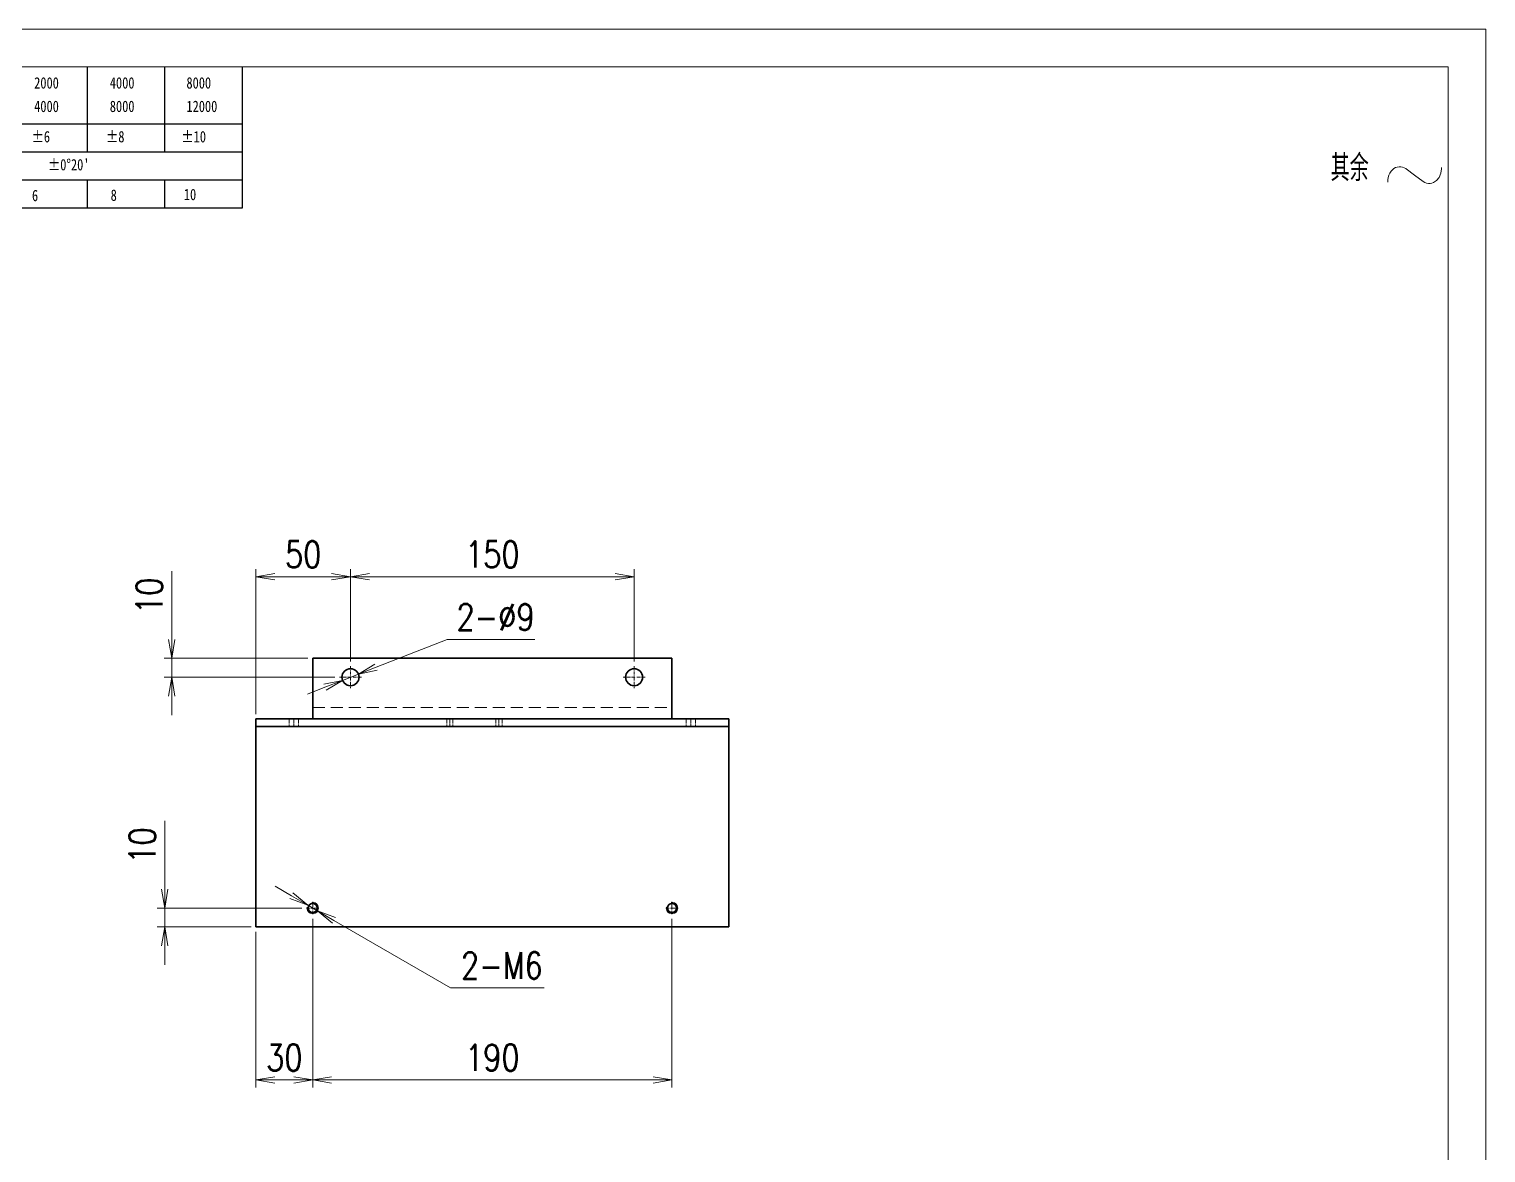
# Model space of a CAD drawing. Header units: millimetres. Extents: x 1333 to 78972, y -42879 to -5704.
# Drawn here: x 68364 to 69134, y -19520 to -18926 of the extents above; entities that cross this region are included whole.
import ezdxf

# ---------------------------------------------------------------- set-up
doc = ezdxf.new("R2010")
doc.units = ezdxf.units.MM
doc.header["$LTSCALE"] = 0.5
for name, pattern in [('AM_ISO02W050x2', [3.75, 3, -0.75]), ('AM_ISO08W050x2', [9, 6, -0.75, 1.5, -0.75]), ('DASHDOT', [18.5, 12, -3, 0.5, -3]), ('DASHED', [19.05, 12.7, -6.35]), ('DOT2', [0.125, 0, -0.125])]:
    doc.linetypes.add(name, pattern=pattern)
for name, color, linetype, lineweight in [('中心线', 2, 'AM_ISO08W050x2', 18), ('图框', 7, 'Continuous', 18), ('标注线', 3, 'Continuous', 18), ('粗实线', 7, 'Continuous', 35), ('细实线', 3, 'Continuous', 18), ('虚线', 1, 'AM_ISO02W050x2', 18)]:
    doc.layers.add(name, color=color, linetype=linetype, lineweight=lineweight)
doc.layers.add('图框文字', color=7, linetype='Continuous')
doc.layers.add('打印', color=7, linetype='Continuous', lineweight=15, plot=False)
doc.layers.add('打印-禁用', color=7, linetype='Continuous', lineweight=15, plot=False)
doc.styles.add('DIM', font='romans.shx', dxfattribs={"width": 0.8, "bigfont": 'bigfont.shx'})
doc.styles.add('国标', font='simfang.ttf', dxfattribs={"width": 0.8})
doc.styles.add('机械长仿宋', font='gbenor.shx', dxfattribs={"height": 1, "bigfont": 'gbcbig.shx'})
doc.dimstyles.new('XR 1-4', dxfattribs={"dimscale": 4, "dimtxt": 3.5, "dimasz": 2.5, "dimexe": 1, "dimexo": 0.625, "dimgap": 1.2, "dimtad": 1, "dimdsep": 46, "dimtxsty": 'DIM', "dimblk": 'OPEN', "dimcen": 0, "dimclrd": 8, "dimclre": 8, "dimclrt": 2, "dimazin": 2, "dimtfac": 0.5, "dimtmove": 0, "dimatfit": 3, "dimldrblk": 'OPEN', "dimfxl": 1, "dimtolj": 2, "dimlwd": 18, "dimlwe": 18, "dimarcsym": 0})
doc.dimstyles.new('XR 1-4$3', dxfattribs={"dimscale": 4, "dimtxt": 3.5, "dimasz": 2.5, "dimexe": 1, "dimexo": 0.625, "dimgap": 1.2, "dimtad": 1, "dimtoh": 1, "dimdsep": 46, "dimtxsty": 'DIM', "dimblk": 'OPEN', "dimcen": 0, "dimclrd": 8, "dimclre": 8, "dimclrt": 2, "dimazin": 2, "dimtfac": 0.5, "dimtmove": 0, "dimatfit": 3, "dimldrblk": 'OPEN', "dimfxl": 1, "dimtolj": 2, "dimlwd": 18, "dimlwe": 18, "dimarcsym": 0})

# ---------------------------------------------------------------- blocks, each defined once
blk = doc.blocks.new('GZDEH零件A3图框V01版')
at = {"layer": '图框', "linetype": 'Continuous'}
for p, q in [((3272.49, -1554.46), (2882.49, -1554.46)), ((3272.49, -1832.96), (3272.49, -1554.46))]:
    blk.add_line(p, q, dxfattribs=at)
at = {"layer": '图框文字', "color": 9}
for p, q in [((3092.64, -1561.98), (3092.64, -1554.46)), ((3102.86, -1561.98), (3102.86, -1554.46)), ((3113.09, -1573.08), (3113.09, -1554.46)), ((2996.09, -1561.98), (3113.09, -1561.98)), ((3092.64, -1565.68), (3092.64, -1561.98)), ((3102.86, -1565.68), (3102.86, -1561.98)), ((2996.09, -1565.68), (3113.09, -1565.68)), ((2996.09, -1569.38), (3113.09, -1569.38)), ((3092.64, -1573.08), (3092.64, -1569.38)), ((3102.86, -1573.08), (3102.86, -1569.38)), ((2990.09, -1573.08), (3113.09, -1573.08))]:
    blk.add_line(p, q, dxfattribs=at)
at = {"layer": '打印-禁用', "linetype": 'Continuous'}
for p, q in [((3277.49, -1549.46), (2857.49, -1549.46)), ((3277.49, -1846.46), (3277.49, -1549.46))]:
    blk.add_line(p, q, dxfattribs=at)
at = {"layer": '图框文字', "color": 9, "style": '国标', "width": 0.8}
for s, p in [('2000', (3085.57, -1557.31)), ('4000', (3095.57, -1557.31)), ('8000', (3105.7, -1557.31)), ('4000', (3085.57, -1560.41)), ('8000', (3095.57, -1560.41)), ('12000', (3105.7, -1560.41)), ('±6', (3085.22, -1564.42)), ('±8', (3095.06, -1564.42)), ('±10', (3105.02, -1564.42)), ("±0%%D20'", (3087.38, -1568.12)), ('6', (3085.28, -1572.19)), ('8', (3095.68, -1572.15)), ('10', (3105.36, -1572.06))]:
    blk.add_text(s, height=1.5, dxfattribs=at).set_placement(p)
blk = doc.blocks.new('DEH A3')
at = {"layer": '图框'}
blk.add_blockref('GZDEH零件A3图框V01版', (-2857.49, 1846.46), dxfattribs=at)
blk = doc.blocks.new('其余不去材料')
at = {"layer": '标注线', "color": 2, "lineweight": 13}
for points in [[(0, 0.17), (0.01, 0.48), (0.07, 0.79), (0.16, 1.09), (0.28, 1.36), (0.44, 1.6), (0.62, 1.8), (0.82, 1.97), (1.04, 2.09), (1.26, 2.17), (1.49, 2.21), (1.72, 2.21), (1.94, 2.17), (2.37, 1.97), (2.41, 1.95)], [(2.41, 1.95), (3.55, 1.11), (4.7, 0.27)], [(4.7, 0.27), (4.91, 0.14), (5.14, 0.05), (5.37, 0), (5.6, 0), (5.82, 0.04), (6.04, 0.11), (6.45, 0.38), (6.79, 0.8), (7.02, 1.34), (7.11, 1.95), (7.11, 2.09)]]:
    blk.add_lwpolyline(points, dxfattribs=at)
at = {"layer": '标注线', "color": 7, "linetype": 'DOT2', "style": '机械长仿宋'}
blk.add_text('其余', height=3.5, dxfattribs=at).set_placement((-7.56, 0.3))
blk = doc.blocks.new('_Open')
at = {"color": 0, "linetype": 'ByBlock', "lineweight": -2}
for p, q in [((-1, 0.167), (0, 0)), ((-1, -0.167), (0, 0)), ((0, 0), (-1, 0))]:
    blk.add_line(p, q, dxfattribs=at)
blk = doc.blocks.new('*D882')
at = {"layer": 'Defpoints', "color": 0, "transparency": 16777216}
for p in [(68513.78, -19393.85), (68483.78, -19400.65), (68513.78, -19481.52)]:
    blk.add_point(p, dxfattribs=at)
at = {"layer": '标注线', "color": 8, "lineweight": 18, "transparency": 16777216}
for p, q in [((68513.78, -19396.35), (68513.78, -19485.52)), ((68483.78, -19403.15), (68483.78, -19485.52)), ((68493.78, -19481.52), (68503.78, -19481.52))]:
    blk.add_line(p, q, dxfattribs=at)
at = {"layer": '标注线', "color": 8, "lineweight": 18, "transparency": 16777216, "xscale": 10, "yscale": 10, "zscale": 10, "rotation": 180}
blk.add_blockref('_Open', (68483.78, -19481.52), dxfattribs=at)
at = {"layer": '标注线', "color": 8, "lineweight": 18, "transparency": 16777216, "xscale": 10, "yscale": 10, "zscale": 10}
blk.add_blockref('_Open', (68513.78, -19481.52), dxfattribs=at)
at = {"layer": '标注线', "color": 2, "transparency": 16777216, "insert": (68498.78, -19469.72), "char_height": 14, "attachment_point": 5, "style": 'DIM'}
blk.add_mtext('\\A2;30', dxfattribs=at)
blk = doc.blocks.new('*D883')
at = {"layer": 'Defpoints', "color": 0, "transparency": 16777216}
for p in [(68513.78, -19393.85), (68703.78, -19393.85), (68703.78, -19481.52)]:
    blk.add_point(p, dxfattribs=at)
at = {"layer": '标注线', "color": 8, "lineweight": 18, "transparency": 16777216}
for p, q in [((68513.78, -19396.35), (68513.78, -19485.52)), ((68703.78, -19396.35), (68703.78, -19485.52)), ((68523.78, -19481.52), (68693.78, -19481.52))]:
    blk.add_line(p, q, dxfattribs=at)
at = {"layer": '标注线', "color": 8, "lineweight": 18, "transparency": 16777216, "xscale": 10, "yscale": 10, "zscale": 10, "rotation": 180}
blk.add_blockref('_Open', (68513.78, -19481.52), dxfattribs=at)
at = {"layer": '标注线', "color": 8, "lineweight": 18, "transparency": 16777216, "xscale": 10, "yscale": 10, "zscale": 10}
blk.add_blockref('_Open', (68703.78, -19481.52), dxfattribs=at)
at = {"layer": '标注线', "color": 2, "transparency": 16777216, "insert": (68608.78, -19469.72), "char_height": 14, "attachment_point": 5, "style": 'DIM'}
blk.add_mtext('\\A2;190', dxfattribs=at)
blk = doc.blocks.new('*D884')
at = {"layer": 'Defpoints', "color": 0, "transparency": 16777216}
for p in [(68435.53, -19390.65), (68510.58, -19390.65), (68483.78, -19400.65)]:
    blk.add_point(p, dxfattribs=at)
at = {"layer": '标注线', "color": 8, "lineweight": 18, "transparency": 16777216}
for p, q in [((68435.53, -19380.65), (68435.53, -19344.52)), ((68508.08, -19390.65), (68431.53, -19390.65)), ((68435.53, -19400.65), (68435.53, -19390.65)), ((68481.28, -19400.65), (68431.53, -19400.65)), ((68435.53, -19410.65), (68435.53, -19420.65))]:
    blk.add_line(p, q, dxfattribs=at)
at = {"layer": '标注线', "color": 8, "lineweight": 18, "transparency": 16777216, "xscale": 10, "yscale": 10, "zscale": 10}
for p, rotation in [((68435.53, -19390.65), 270), ((68435.53, -19400.65), 90)]:
    blk.add_blockref('_Open', p, dxfattribs=dict(at, rotation=rotation))
at = {"layer": '标注线', "color": 2, "transparency": 16777216, "insert": (68423.73, -19357.59), "char_height": 14, "attachment_point": 5, "rotation": 90, "style": 'DIM'}
blk.add_mtext('\\A2;10', dxfattribs=at)
blk = doc.blocks.new('*D885')
at = {"layer": 'Defpoints', "color": 0, "transparency": 16777216}
for p in [(68511.18, -19389.15), (68516.37, -19392.16)]:
    blk.add_point(p, dxfattribs=at)
at = {"layer": '标注线', "color": 8, "lineweight": 18, "transparency": 16777216}
for p, q in [((68502.53, -19384.14), (68493.87, -19379.13)), ((68511.18, -19389.15), (68516.37, -19392.16)), ((68586.61, -19432.83), (68525.03, -19397.17)), ((68636.21, -19432.83), (68586.61, -19432.83))]:
    blk.add_line(p, q, dxfattribs=at)
at = {"layer": '标注线', "color": 8, "lineweight": 18, "transparency": 16777216, "xscale": 10, "yscale": 10, "zscale": 10}
for p, rotation in [((68511.18, -19389.15), 329.9232529625778), ((68516.37, -19392.16), 149.9232529625778)]:
    blk.add_blockref('_Open', p, dxfattribs=dict(at, rotation=rotation))
at = {"layer": '标注线', "color": 2, "transparency": 16777216, "insert": (68613.81, -19421.03), "char_height": 14, "attachment_point": 5, "style": 'DIM'}
blk.add_mtext('\\A2;{\\Fromans,bigfont|c134;2-M6}', dxfattribs=at)
blk = doc.blocks.new('*D886')
at = {"layer": 'Defpoints', "color": 0, "transparency": 16777216}
for p in [(68533.78, -19215.5), (68533.78, -19262.8), (68483.78, -19290.65)]:
    blk.add_point(p, dxfattribs=at)
at = {"layer": '标注线', "color": 8, "lineweight": 18, "transparency": 16777216}
for p, q in [((68483.78, -19288.15), (68483.78, -19211.5)), ((68533.78, -19260.3), (68533.78, -19211.5)), ((68493.78, -19215.5), (68523.78, -19215.5))]:
    blk.add_line(p, q, dxfattribs=at)
at = {"layer": '标注线', "color": 8, "lineweight": 18, "transparency": 16777216, "xscale": 10, "yscale": 10, "zscale": 10, "rotation": 180}
blk.add_blockref('_Open', (68483.78, -19215.5), dxfattribs=at)
at = {"layer": '标注线', "color": 8, "lineweight": 18, "transparency": 16777216, "xscale": 10, "yscale": 10, "zscale": 10}
blk.add_blockref('_Open', (68533.78, -19215.5), dxfattribs=at)
at = {"layer": '标注线', "color": 2, "transparency": 16777216, "insert": (68508.78, -19203.7), "char_height": 14, "attachment_point": 5, "style": 'DIM'}
blk.add_mtext('\\A2;50', dxfattribs=at)
blk = doc.blocks.new('*D887')
at = {"layer": 'Defpoints', "color": 0, "transparency": 16777216}
for p in [(68683.78, -19215.5), (68533.78, -19262.8), (68683.78, -19262.8)]:
    blk.add_point(p, dxfattribs=at)
at = {"layer": '标注线', "color": 8, "lineweight": 18, "transparency": 16777216}
for p, q in [((68533.78, -19260.3), (68533.78, -19211.5)), ((68683.78, -19260.3), (68683.78, -19211.5)), ((68543.78, -19215.5), (68673.78, -19215.5))]:
    blk.add_line(p, q, dxfattribs=at)
at = {"layer": '标注线', "color": 8, "lineweight": 18, "transparency": 16777216, "xscale": 10, "yscale": 10, "zscale": 10, "rotation": 180}
blk.add_blockref('_Open', (68533.78, -19215.5), dxfattribs=at)
at = {"layer": '标注线', "color": 8, "lineweight": 18, "transparency": 16777216, "xscale": 10, "yscale": 10, "zscale": 10}
blk.add_blockref('_Open', (68683.78, -19215.5), dxfattribs=at)
at = {"layer": '标注线', "color": 2, "transparency": 16777216, "insert": (68608.78, -19203.7), "char_height": 14, "attachment_point": 5, "style": 'DIM'}
blk.add_mtext('\\A2;150', dxfattribs=at)
blk = doc.blocks.new('*D888')
at = {"layer": 'Defpoints', "color": 0, "transparency": 16777216}
for p in [(68439.22, -19258.65), (68513.78, -19258.65), (68527.93, -19268.65)]:
    blk.add_point(p, dxfattribs=at)
at = {"layer": '标注线', "color": 8, "lineweight": 18, "transparency": 16777216}
for p, q in [((68439.22, -19248.65), (68439.22, -19212.52)), ((68511.28, -19258.65), (68435.22, -19258.65)), ((68439.22, -19268.65), (68439.22, -19258.65)), ((68525.43, -19268.65), (68435.22, -19268.65)), ((68439.22, -19278.65), (68439.22, -19288.65))]:
    blk.add_line(p, q, dxfattribs=at)
at = {"layer": '标注线', "color": 8, "lineweight": 18, "transparency": 16777216, "xscale": 10, "yscale": 10, "zscale": 10}
for p, rotation in [((68439.22, -19258.65), 270), ((68439.22, -19268.65), 90)]:
    blk.add_blockref('_Open', p, dxfattribs=dict(at, rotation=rotation))
at = {"layer": '标注线', "color": 2, "transparency": 16777216, "insert": (68427.42, -19225.59), "char_height": 14, "attachment_point": 5, "rotation": 90, "style": 'DIM'}
blk.add_mtext('\\A2;10', dxfattribs=at)
blk = doc.blocks.new('*D889')
at = {"layer": 'Defpoints', "color": 0, "transparency": 16777216}
for p in [(68529.59, -19270.3), (68537.97, -19267.01)]:
    blk.add_point(p, dxfattribs=at)
at = {"layer": '标注线', "color": 8, "lineweight": 18, "transparency": 16777216}
for p, q in [((68584.88, -19248.63), (68547.28, -19263.36)), ((68631.28, -19248.63), (68584.88, -19248.63)), ((68520.28, -19273.94), (68510.97, -19277.59)), ((68529.59, -19270.3), (68537.97, -19267.01))]:
    blk.add_line(p, q, dxfattribs=at)
at = {"layer": '标注线', "color": 8, "lineweight": 18, "transparency": 16777216, "xscale": 10, "yscale": 10, "zscale": 10}
for p, rotation in [((68537.97, -19267.01), 201.3965835494843), ((68529.59, -19270.3), 21.39658354948429)]:
    blk.add_blockref('_Open', p, dxfattribs=dict(at, rotation=rotation))
at = {"layer": '标注线', "color": 2, "transparency": 16777216, "insert": (68610.48, -19236.83), "char_height": 14, "attachment_point": 5, "style": 'DIM'}
blk.add_mtext('\\A2;{\\Fromans,bigfont|c134;2-}∅9', dxfattribs=at)

msp = doc.modelspace()

# ---------------------------------------------------------------- linework, layer by layer
at = {"layer": '中心线', "linetype": 'DASHDOT', "ltscale": 0.2925}
for p, q in [((68533.778, -19262.804), (68533.778, -19274.504)), ((68683.778, -19262.804), (68683.778, -19274.504)), ((68539.628, -19268.654), (68527.928, -19268.654)), ((68689.628, -19268.654), (68677.928, -19268.654))]:
    msp.add_line(p, q, dxfattribs=at)
at = {"layer": '中心线', "linetype": 'DASHDOT', "ltscale": 0.12}
for p, q in [((68503.778, -19295.054), (68503.778, -19290.254)), ((68586.278, -19295.054), (68586.278, -19290.254)), ((68612.278, -19295.054), (68612.278, -19290.254)), ((68713.778, -19295.054), (68713.778, -19290.254))]:
    msp.add_line(p, q, dxfattribs=at)
at = {"layer": '中心线', "linetype": 'DASHDOT', "ltscale": 0.159803}
for p, q in [((68513.778, -19387.457), (68513.778, -19393.85)), ((68703.778, -19387.457), (68703.778, -19393.85))]:
    msp.add_line(p, q, dxfattribs=at)
at = {"layer": '中心线', "linetype": 'DASHDOT', "ltscale": 0.159802}
for p, q in [((68516.974, -19390.654), (68510.582, -19390.654)), ((68706.974, -19390.654), (68700.582, -19390.654))]:
    msp.add_line(p, q, dxfattribs=at)
at = {"layer": '打印'}
msp.add_lwpolyline([(67454.176, -18926.067), (69134.176, -18926.067), (69134.176, -20114.067), (67454.176, -20114.067)], close=True, dxfattribs=at)
at = {"layer": '粗实线'}
for p, q in [((68513.778, -19258.654), (68703.778, -19258.654)), ((68513.778, -19278.654), (68513.778, -19258.654)), ((68703.778, -19278.654), (68703.778, -19258.654)), ((68483.778, -19290.654), (68733.778, -19290.654)), ((68483.778, -19294.654), (68733.778, -19294.654)), ((68483.778, -19308.654), (68483.778, -19400.654)), ((68733.778, -19308.654), (68733.778, -19400.654)), ((68483.778, -19400.654), (68733.778, -19400.654))]:
    msp.add_line(p, q, dxfattribs=at)
at = {"layer": '粗实线', "ltscale": 0.3}
for p, q in [((68513.778, -19278.654), (68513.778, -19290.654)), ((68703.778, -19278.654), (68703.778, -19290.654))]:
    msp.add_line(p, q, dxfattribs=at)
at = {"layer": '粗实线', "ltscale": 0.1}
for p, q in [((68483.778, -19290.654), (68483.778, -19294.654)), ((68733.778, -19290.654), (68733.778, -19294.654))]:
    msp.add_line(p, q, dxfattribs=at)
at = {"layer": '粗实线', "ltscale": 0.35}
for p, q in [((68483.778, -19308.654), (68483.778, -19294.654)), ((68733.778, -19308.654), (68733.778, -19294.654))]:
    msp.add_line(p, q, dxfattribs=at)
at = {"layer": '粗实线'}
for centre, radius in [((68533.778, -19268.654), 4.5), ((68683.778, -19268.654), 4.5), ((68513.778, -19390.654), 2.458), ((68703.778, -19390.654), 2.458)]:
    msp.add_circle(centre, radius, dxfattribs=at)
at = {"layer": '细实线'}
for centre in [(68513.778, -19390.654), (68703.778, -19390.654)]:
    msp.add_arc(centre, 3, 171.094225, 99.644478, dxfattribs=at)
at = {"layer": '虚线', "linetype": 'DASHED'}
for p, q in [((68513.778, -19284.654), (68703.778, -19284.654)), ((68543.778, -19290.654), (68513.778, -19290.654)), ((68673.778, -19290.654), (68543.778, -19290.654)), ((68703.778, -19290.654), (68673.778, -19290.654))]:
    msp.add_line(p, q, dxfattribs=at)
at = {"layer": '虚线', "linetype": 'DASHED', "ltscale": 0.1}
for p, q in [((68501.319, -19294.654), (68501.319, -19290.654)), ((68506.236, -19294.654), (68506.236, -19290.654)), ((68584.657, -19294.654), (68584.657, -19290.654)), ((68584.657, -19294.654), (68584.657, -19290.654)), ((68587.899, -19294.654), (68587.899, -19290.654)), ((68587.899, -19294.654), (68587.899, -19290.654)), ((68610.657, -19294.654), (68610.657, -19290.654)), ((68610.657, -19294.654), (68610.657, -19290.654)), ((68613.899, -19294.654), (68613.899, -19290.654)), ((68613.899, -19294.654), (68613.899, -19290.654)), ((68711.319, -19294.654), (68711.319, -19290.654)), ((68716.236, -19294.654), (68716.236, -19290.654))]:
    msp.add_line(p, q, dxfattribs=at)

# ---------------------------------------------------------------- block references
at = {"layer": '图框', "xscale": 4, "yscale": 4, "zscale": 4}
msp.add_blockref('DEH A3', (67454.176, -20114.067), dxfattribs=at)
at = {"layer": '标注线', "xscale": 4, "yscale": 4, "zscale": 4}
msp.add_blockref('其余不去材料', (69082.303, -19007.619), dxfattribs=at)

# ---------------------------------------------------------------- dimensions: what is measured, and where the dimension line sits
at = {"layer": '标注线'}
for base, p1, p2, picture, middle in [((68533.778, -19215.501), (68483.778, -19290.654), (68533.778, -19262.804), '*D886', (68508.778, -19203.701)), ((68683.778, -19215.501), (68533.778, -19262.804), (68683.778, -19262.804), '*D887', (68608.778, -19203.701)), ((68513.778, -19481.519), (68483.778, -19400.654), (68513.778, -19393.85), '*D882', (68498.778, -19469.719)), ((68703.778, -19481.519), (68513.778, -19393.85), (68703.778, -19393.85), '*D883', (68608.778, -19469.719))]:
    dim = msp.add_linear_dim(base=base, p1=p1, p2=p2, dimstyle='XR 1-4', dxfattribs=at)
    dim.commit()
    dim.dimension.update_dxf_attribs({"geometry": picture, "text_midpoint": middle})
for base, p1, p2, picture, middle in [((68439.224, -19258.654), (68527.928, -19268.654), (68513.778, -19258.654), '*D888', (68427.424, -19225.587)), ((68435.532, -19390.654), (68483.778, -19400.654), (68510.582, -19390.654), '*D884', (68423.732, -19357.587))]:
    dim = msp.add_linear_dim(base=base, p1=p1, p2=p2, angle=90, dimstyle='XR 1-4', dxfattribs=at)
    dim.commit()
    dim.dimension.update_dxf_attribs({"geometry": picture, "text_midpoint": middle})
for p1, p2, text, picture, middle in [((68529.588, -19270.295), (68537.968, -19267.012), '{\\Fromans,bigfont|c134;2-}<>', '*D889', (68610.481, -19248.63)), ((68511.182, -19389.15), (68516.374, -19392.157), '{\\Fromans,bigfont|c134;2-M6}', '*D885', (68613.805, -19432.831))]:
    dim = msp.add_diameter_dim_2p(p1=p1, p2=p2, text=text, dimstyle='XR 1-4$3', dxfattribs=at)
    dim.commit()
    dim.dimension.update_dxf_attribs({"geometry": picture, "text_midpoint": middle, "dimtype": 163})

doc.saveas('drawing.dxf')
